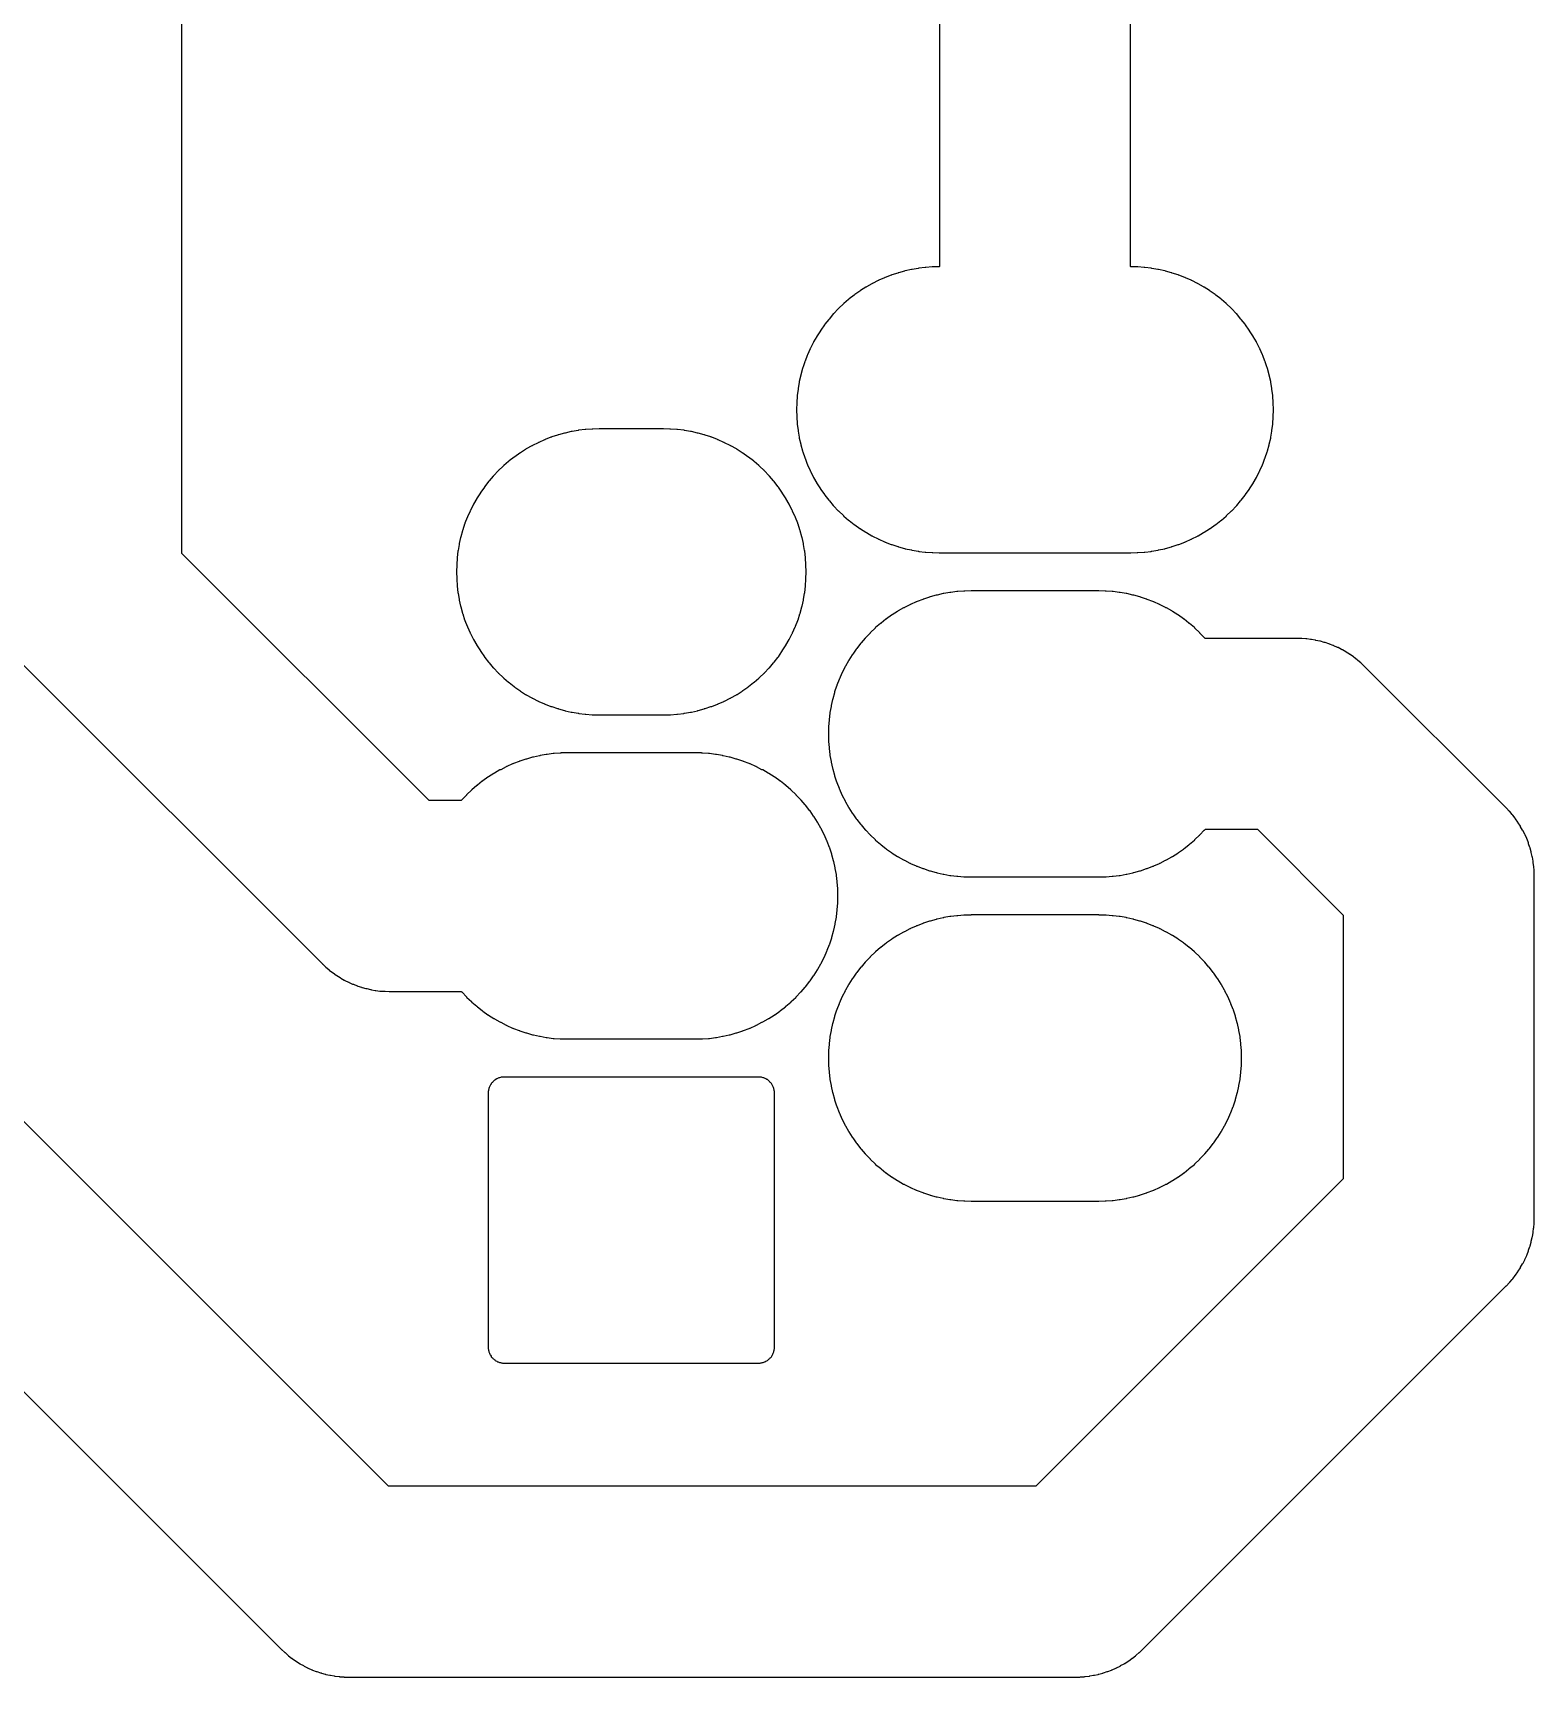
# Model space of a CAD drawing. Header units: millimetres. Extents: x 8.7 to 67.4, y 13.8 to 45.7.
# Drawn here: x 53.13 to 62.58, y 13.77 to 24.12 of the extents above; entities that cross this region are included whole.
import ezdxf

# ---------------------------------------------------------------- set-up
doc = ezdxf.new("R2010")
doc.units = ezdxf.units.MM

msp = doc.modelspace()

# ---------------------------------------------------------------- linework, layer by layer
for points in [[(53.042, 20.174), (54.95, 18.266), (54.951, 18.265), (54.952, 18.264), (54.969, 18.247), (54.971, 18.246), (54.973, 18.244), (54.992, 18.228), (54.994, 18.226), (54.995, 18.225), (55.015, 18.21), (55.017, 18.208), (55.019, 18.207), (55.039, 18.193), (55.041, 18.191), (55.043, 18.19), (55.064, 18.177), (55.066, 18.176), (55.068, 18.174), (55.089, 18.162), (55.091, 18.161), (55.094, 18.16), (55.116, 18.149), (55.118, 18.148), (55.12, 18.147), (55.142, 18.137), (55.145, 18.136), (55.147, 18.135), (55.17, 18.126), (55.172, 18.125), (55.175, 18.124), (55.198, 18.117), (55.2, 18.116), (55.203, 18.115), (55.226, 18.109), (55.229, 18.108), (55.231, 18.108), (55.255, 18.102), (55.257, 18.102), (55.26, 18.101), (55.284, 18.097), (55.286, 18.097), (55.289, 18.096), (55.313, 18.093), (55.316, 18.093), (55.318, 18.093), (55.343, 18.091), (55.345, 18.091), (55.348, 18.091), (55.372, 18.09), (55.373, 18.09), (55.375, 18.09), (55.826, 18.09), (55.827, 18.088), (55.829, 18.087), (55.831, 18.085), (55.858, 18.056), (55.859, 18.055), (55.861, 18.053), (55.89, 18.026), (55.891, 18.024), (55.893, 18.022), (55.923, 17.997), (55.925, 17.995), (55.927, 17.994), (55.958, 17.97), (55.96, 17.968), (55.962, 17.967), (55.994, 17.944), (55.996, 17.943), (55.998, 17.941), (56.031, 17.92), (56.033, 17.919), (56.035, 17.918), (56.069, 17.898), (56.072, 17.897), (56.074, 17.896), (56.109, 17.878), (56.111, 17.877), (56.113, 17.876), (56.149, 17.86), (56.151, 17.859), (56.154, 17.858), (56.19, 17.844), (56.193, 17.844), (56.195, 17.843), (56.232, 17.83), (56.235, 17.83), (56.237, 17.829), (56.275, 17.818), (56.277, 17.818), (56.28, 17.817), (56.318, 17.809), (56.32, 17.808), (56.323, 17.808), (56.361, 17.801), (56.364, 17.801), (56.366, 17.8), (56.405, 17.795), (56.408, 17.795), (56.41, 17.795), (56.449, 17.792), (56.452, 17.792), (56.454, 17.792), (56.494, 17.791), (56.495, 17.791), (56.496, 17.791), (57.296, 17.791), (57.297, 17.791), (57.298, 17.791), (57.338, 17.792), (57.34, 17.792), (57.343, 17.792), (57.382, 17.795), (57.384, 17.795), (57.387, 17.795), (57.426, 17.8), (57.428, 17.801), (57.431, 17.801), (57.469, 17.808), (57.472, 17.808), (57.474, 17.809), (57.512, 17.817), (57.515, 17.818), (57.517, 17.818), (57.555, 17.829), (57.557, 17.83), (57.56, 17.83), (57.597, 17.843), (57.599, 17.844), (57.602, 17.844), (57.638, 17.858), (57.641, 17.859), (57.643, 17.86), (57.679, 17.876), (57.681, 17.877), (57.683, 17.878), (57.718, 17.896), (57.72, 17.897), (57.723, 17.898), (57.757, 17.918), (57.759, 17.919), (57.761, 17.92), (57.794, 17.941), (57.796, 17.943), (57.798, 17.944), (57.83, 17.967), (57.832, 17.968), (57.834, 17.97), (57.865, 17.994), (57.867, 17.995), (57.869, 17.997), (57.899, 18.022), (57.901, 18.024), (57.902, 18.026), (57.931, 18.053), (57.933, 18.055), (57.934, 18.056), (57.961, 18.085), (57.963, 18.087), (57.965, 18.088), (57.99, 18.118), (57.992, 18.12), (57.994, 18.122), (58.018, 18.153), (58.019, 18.155), (58.021, 18.157), (58.043, 18.189), (58.045, 18.191), (58.046, 18.193), (58.067, 18.226), (58.068, 18.228), (58.069, 18.23), (58.089, 18.265), (58.09, 18.267), (58.091, 18.269), (58.109, 18.304), (58.11, 18.306), (58.111, 18.309), (58.127, 18.344), (58.128, 18.347), (58.129, 18.349), (58.143, 18.386), (58.144, 18.388), (58.145, 18.39), (58.157, 18.428), (58.158, 18.43), (58.158, 18.432), (58.169, 18.47), (58.169, 18.472), (58.17, 18.475), (58.179, 18.513), (58.179, 18.516), (58.179, 18.518), (58.186, 18.557), (58.187, 18.559), (58.187, 18.562), (58.192, 18.601), (58.192, 18.603), (58.192, 18.605), (58.195, 18.645), (58.195, 18.647), (58.195, 18.65), (58.196, 18.689), (58.196, 18.69), (58.196, 18.692), (58.196, 18.694), (58.195, 18.733), (58.195, 18.735), (58.195, 18.738), (58.192, 18.777), (58.192, 18.779), (58.192, 18.782), (58.187, 18.821), (58.187, 18.823), (58.186, 18.826), (58.179, 18.864), (58.179, 18.867), (58.179, 18.869), (58.17, 18.908), (58.169, 18.91), (58.169, 18.912), (58.158, 18.95), (58.158, 18.953), (58.157, 18.955), (58.145, 18.992), (58.144, 18.995), (58.143, 18.997), (58.129, 19.033), (58.128, 19.036), (58.127, 19.038), (58.111, 19.074), (58.11, 19.076), (58.109, 19.078), (58.091, 19.113), (58.09, 19.116), (58.089, 19.118), (58.069, 19.152), (58.068, 19.154), (58.067, 19.156), (58.046, 19.189), (58.045, 19.191), (58.043, 19.193), (58.021, 19.226), (58.019, 19.228), (58.018, 19.23), (57.994, 19.26), (57.992, 19.262), (57.99, 19.264), (57.965, 19.294), (57.963, 19.296), (57.961, 19.298), (57.934, 19.326), (57.933, 19.328), (57.931, 19.33), (57.902, 19.357), (57.901, 19.358), (57.899, 19.36), (57.869, 19.386), (57.867, 19.387), (57.865, 19.389), (57.834, 19.413), (57.832, 19.414), (57.83, 19.416), (57.798, 19.438), (57.796, 19.44), (57.794, 19.441), (57.761, 19.462), (57.759, 19.463), (57.757, 19.465), (57.723, 19.484), (57.72, 19.485), (57.718, 19.486), (57.683, 19.504), (57.681, 19.505), (57.679, 19.506), (57.643, 19.522), (57.641, 19.523), (57.638, 19.524), (57.602, 19.538), (57.599, 19.539), (57.597, 19.54), (57.56, 19.552), (57.557, 19.553), (57.555, 19.553), (57.517, 19.564), (57.515, 19.565), (57.512, 19.565), (57.474, 19.574), (57.472, 19.574), (57.469, 19.575), (57.431, 19.581), (57.428, 19.582), (57.426, 19.582), (57.387, 19.587), (57.384, 19.587), (57.382, 19.587), (57.343, 19.59), (57.34, 19.59), (57.338, 19.591), (57.298, 19.592), (57.297, 19.592), (57.296, 19.592), (56.496, 19.592), (56.495, 19.592), (56.494, 19.592), (56.454, 19.591), (56.452, 19.59), (56.449, 19.59), (56.41, 19.587), (56.408, 19.587), (56.405, 19.587), (56.366, 19.582), (56.364, 19.582), (56.361, 19.581), (56.323, 19.575), (56.32, 19.574), (56.318, 19.574), (56.28, 19.565), (56.277, 19.565), (56.275, 19.564), (56.237, 19.553), (56.235, 19.553), (56.232, 19.552), (56.195, 19.54), (56.193, 19.539), (56.19, 19.538), (56.154, 19.524), (56.151, 19.523), (56.149, 19.522), (56.113, 19.506), (56.111, 19.505), (56.109, 19.504), (56.074, 19.486), (56.072, 19.485), (56.069, 19.484), (56.035, 19.465), (56.033, 19.463), (56.031, 19.462), (55.998, 19.441), (55.996, 19.44), (55.994, 19.438), (55.962, 19.416), (55.96, 19.414), (55.958, 19.413), (55.927, 19.389), (55.925, 19.387), (55.923, 19.386), (55.893, 19.36), (55.891, 19.358), (55.89, 19.357), (55.861, 19.33), (55.859, 19.328), (55.858, 19.326), (55.831, 19.298), (55.829, 19.296), (55.827, 19.294), (55.825, 19.291), (55.623, 19.291), (54.068, 20.847), (54.068, 28.345)], [(58.835, 25.048), (58.835, 22.652), (58.835, 22.652), (58.834, 22.651), (58.794, 22.651), (58.792, 22.65), (58.789, 22.65), (58.75, 22.647), (58.748, 22.647), (58.745, 22.647), (58.706, 22.642), (58.704, 22.642), (58.701, 22.641), (58.663, 22.635), (58.66, 22.634), (58.658, 22.634), (58.62, 22.625), (58.617, 22.625), (58.615, 22.624), (58.577, 22.613), (58.575, 22.613), (58.572, 22.612), (58.535, 22.6), (58.533, 22.599), (58.53, 22.598), (58.494, 22.584), (58.491, 22.583), (58.489, 22.582), (58.453, 22.566), (58.451, 22.565), (58.449, 22.564), (58.414, 22.546), (58.412, 22.545), (58.409, 22.544), (58.375, 22.525), (58.373, 22.523), (58.371, 22.522), (58.338, 22.501), (58.336, 22.5), (58.334, 22.498), (58.302, 22.476), (58.3, 22.474), (58.298, 22.473), (58.267, 22.449), (58.265, 22.447), (58.263, 22.446), (58.233, 22.42), (58.231, 22.418), (58.23, 22.417), (58.201, 22.39), (58.199, 22.388), (58.198, 22.386), (58.171, 22.358), (58.169, 22.356), (58.167, 22.354), (58.142, 22.324), (58.14, 22.322), (58.138, 22.32), (58.114, 22.289), (58.113, 22.288), (58.111, 22.286), (58.089, 22.253), (58.087, 22.251), (58.086, 22.249), (58.065, 22.216), (58.064, 22.214), (58.063, 22.212), (58.043, 22.178), (58.042, 22.176), (58.041, 22.173), (58.023, 22.138), (58.022, 22.136), (58.021, 22.134), (58.005, 22.098), (58.004, 22.096), (58.003, 22.093), (57.989, 22.057), (57.988, 22.054), (57.987, 22.052), (57.975, 22.015), (57.974, 22.013), (57.974, 22.01), (57.963, 21.972), (57.963, 21.97), (57.962, 21.968), (57.953, 21.929), (57.953, 21.927), (57.953, 21.924), (57.946, 21.886), (57.945, 21.883), (57.945, 21.881), (57.94, 21.842), (57.94, 21.839), (57.94, 21.837), (57.937, 21.798), (57.937, 21.795), (57.937, 21.793), (57.936, 21.754), (57.936, 21.751), (57.936, 21.749), (57.937, 21.709), (57.937, 21.707), (57.937, 21.705), (57.94, 21.665), (57.94, 21.663), (57.94, 21.66), (57.945, 21.621), (57.945, 21.619), (57.946, 21.617), (57.953, 21.578), (57.953, 21.576), (57.953, 21.573), (57.962, 21.535), (57.963, 21.532), (57.963, 21.53), (57.974, 21.492), (57.974, 21.49), (57.975, 21.487), (57.987, 21.45), (57.988, 21.448), (57.989, 21.446), (58.003, 21.409), (58.004, 21.407), (58.005, 21.404), (58.021, 21.368), (58.022, 21.366), (58.023, 21.364), (58.041, 21.329), (58.042, 21.327), (58.043, 21.325), (58.063, 21.29), (58.064, 21.288), (58.065, 21.286), (58.086, 21.253), (58.087, 21.251), (58.089, 21.249), (58.111, 21.217), (58.113, 21.215), (58.114, 21.213), (58.138, 21.182), (58.14, 21.18), (58.142, 21.178), (58.167, 21.148), (58.169, 21.147), (58.171, 21.145), (58.198, 21.116), (58.199, 21.115), (58.201, 21.113), (58.23, 21.086), (58.231, 21.084), (58.233, 21.082), (58.263, 21.057), (58.265, 21.055), (58.267, 21.054), (58.298, 21.029), (58.3, 21.028), (58.302, 21.027), (58.334, 21.004), (58.336, 21.003), (58.338, 21.001), (58.371, 20.98), (58.373, 20.979), (58.375, 20.978), (58.409, 20.958), (58.412, 20.957), (58.414, 20.956), (58.449, 20.938), (58.451, 20.937), (58.453, 20.936), (58.489, 20.92), (58.491, 20.919), (58.494, 20.918), (58.53, 20.904), (58.533, 20.903), (58.535, 20.903), (58.572, 20.89), (58.575, 20.89), (58.577, 20.889), (58.615, 20.878), (58.617, 20.878), (58.62, 20.877), (58.658, 20.869), (58.66, 20.868), (58.663, 20.868), (58.701, 20.861), (58.704, 20.861), (58.706, 20.86), (58.745, 20.855), (58.748, 20.855), (58.75, 20.855), (58.789, 20.852), (58.792, 20.852), (58.794, 20.852), (58.834, 20.851), (58.835, 20.851), (58.836, 20.851), (60.036, 20.851), (60.037, 20.851), (60.038, 20.851), (60.078, 20.852), (60.08, 20.852), (60.083, 20.852), (60.122, 20.855), (60.124, 20.855), (60.127, 20.855), (60.166, 20.86), (60.168, 20.861), (60.171, 20.861), (60.209, 20.868), (60.212, 20.868), (60.214, 20.869), (60.252, 20.877), (60.255, 20.878), (60.257, 20.878), (60.295, 20.889), (60.297, 20.89), (60.3, 20.89), (60.337, 20.903), (60.339, 20.903), (60.342, 20.904), (60.378, 20.918), (60.381, 20.919), (60.383, 20.92), (60.419, 20.936), (60.421, 20.937), (60.423, 20.938), (60.458, 20.956), (60.46, 20.957), (60.463, 20.958), (60.497, 20.978), (60.499, 20.979), (60.501, 20.98), (60.534, 21.001), (60.536, 21.003), (60.538, 21.004), (60.57, 21.027), (60.572, 21.028), (60.574, 21.029), (60.605, 21.054), (60.607, 21.055), (60.609, 21.057), (60.639, 21.082), (60.641, 21.084), (60.642, 21.086), (60.671, 21.113), (60.673, 21.115), (60.674, 21.116), (60.701, 21.145), (60.703, 21.147), (60.705, 21.148), (60.73, 21.178), (60.732, 21.18), (60.734, 21.182), (60.758, 21.213), (60.759, 21.215), (60.761, 21.217), (60.783, 21.249), (60.785, 21.251), (60.786, 21.253), (60.807, 21.286), (60.808, 21.288), (60.809, 21.29), (60.829, 21.325), (60.83, 21.327), (60.831, 21.329), (60.849, 21.364), (60.85, 21.366), (60.851, 21.368), (60.867, 21.404), (60.868, 21.407), (60.869, 21.409), (60.883, 21.446), (60.884, 21.448), (60.885, 21.45), (60.897, 21.487), (60.898, 21.49), (60.898, 21.492), (60.909, 21.53), (60.909, 21.532), (60.91, 21.535), (60.919, 21.573), (60.919, 21.576), (60.919, 21.578), (60.926, 21.617), (60.927, 21.619), (60.927, 21.621), (60.932, 21.66), (60.932, 21.663), (60.932, 21.665), (60.935, 21.705), (60.935, 21.707), (60.935, 21.709), (60.936, 21.749), (60.936, 21.75), (60.936, 21.752), (60.936, 21.754), (60.935, 21.793), (60.935, 21.795), (60.935, 21.798), (60.932, 21.837), (60.932, 21.839), (60.932, 21.842), (60.927, 21.881), (60.927, 21.883), (60.926, 21.886), (60.919, 21.924), (60.919, 21.927), (60.919, 21.929), (60.91, 21.968), (60.909, 21.97), (60.909, 21.972), (60.898, 22.01), (60.898, 22.013), (60.897, 22.015), (60.885, 22.052), (60.884, 22.054), (60.883, 22.057), (60.869, 22.093), (60.868, 22.096), (60.867, 22.098), (60.851, 22.134), (60.85, 22.136), (60.849, 22.138), (60.831, 22.173), (60.83, 22.176), (60.829, 22.178), (60.809, 22.212), (60.808, 22.214), (60.807, 22.216), (60.786, 22.249), (60.785, 22.251), (60.783, 22.253), (60.761, 22.286), (60.759, 22.288), (60.758, 22.289), (60.734, 22.32), (60.732, 22.322), (60.73, 22.324), (60.705, 22.354), (60.703, 22.356), (60.701, 22.358), (60.674, 22.386), (60.673, 22.388), (60.671, 22.39), (60.642, 22.417), (60.641, 22.418), (60.639, 22.42), (60.609, 22.446), (60.607, 22.447), (60.605, 22.449), (60.574, 22.473), (60.572, 22.474), (60.57, 22.476), (60.538, 22.498), (60.536, 22.5), (60.534, 22.501), (60.501, 22.522), (60.499, 22.523), (60.497, 22.525), (60.463, 22.544), (60.46, 22.545), (60.458, 22.546), (60.423, 22.564), (60.421, 22.565), (60.419, 22.566), (60.383, 22.582), (60.381, 22.583), (60.378, 22.584), (60.342, 22.598), (60.339, 22.599), (60.337, 22.6), (60.3, 22.612), (60.297, 22.613), (60.295, 22.613), (60.257, 22.624), (60.255, 22.625), (60.252, 22.625), (60.214, 22.634), (60.212, 22.634), (60.209, 22.635), (60.171, 22.641), (60.168, 22.642), (60.166, 22.642), (60.127, 22.647), (60.124, 22.647), (60.122, 22.647), (60.083, 22.65), (60.08, 22.65), (60.078, 22.651), (60.038, 22.651), (60.037, 22.652), (60.037, 22.652), (60.037, 25.297)], [(56.696, 21.631), (56.695, 21.631), (56.694, 21.631), (56.654, 21.63), (56.652, 21.63), (56.649, 21.63), (56.61, 21.627), (56.608, 21.627), (56.605, 21.627), (56.566, 21.622), (56.564, 21.622), (56.561, 21.621), (56.523, 21.615), (56.52, 21.614), (56.518, 21.614), (56.48, 21.605), (56.477, 21.604), (56.475, 21.604), (56.437, 21.593), (56.435, 21.593), (56.432, 21.592), (56.395, 21.58), (56.393, 21.579), (56.39, 21.578), (56.354, 21.564), (56.351, 21.563), (56.349, 21.562), (56.313, 21.546), (56.311, 21.545), (56.309, 21.544), (56.274, 21.526), (56.272, 21.525), (56.269, 21.524), (56.235, 21.505), (56.233, 21.503), (56.231, 21.502), (56.198, 21.481), (56.196, 21.48), (56.194, 21.478), (56.162, 21.456), (56.16, 21.454), (56.158, 21.453), (56.127, 21.429), (56.125, 21.427), (56.123, 21.425), (56.093, 21.4), (56.091, 21.398), (56.09, 21.397), (56.061, 21.369), (56.059, 21.368), (56.058, 21.366), (56.031, 21.338), (56.029, 21.336), (56.027, 21.334), (56.002, 21.304), (56, 21.302), (55.998, 21.3), (55.974, 21.269), (55.973, 21.267), (55.971, 21.265), (55.949, 21.233), (55.947, 21.231), (55.946, 21.229), (55.925, 21.196), (55.924, 21.194), (55.923, 21.192), (55.903, 21.158), (55.902, 21.156), (55.901, 21.153), (55.883, 21.118), (55.882, 21.116), (55.881, 21.114), (55.865, 21.078), (55.864, 21.076), (55.863, 21.073), (55.849, 21.037), (55.848, 21.034), (55.847, 21.032), (55.835, 20.995), (55.834, 20.992), (55.834, 20.99), (55.823, 20.952), (55.823, 20.95), (55.822, 20.947), (55.813, 20.909), (55.813, 20.907), (55.813, 20.904), (55.806, 20.866), (55.805, 20.863), (55.805, 20.861), (55.8, 20.822), (55.8, 20.819), (55.8, 20.817), (55.797, 20.778), (55.797, 20.775), (55.797, 20.773), (55.796, 20.734), (55.796, 20.731), (55.796, 20.729), (55.797, 20.689), (55.797, 20.687), (55.797, 20.684), (55.8, 20.645), (55.8, 20.643), (55.8, 20.64), (55.805, 20.601), (55.805, 20.599), (55.806, 20.597), (55.813, 20.558), (55.813, 20.555), (55.813, 20.553), (55.822, 20.515), (55.823, 20.512), (55.823, 20.51), (55.834, 20.472), (55.834, 20.47), (55.835, 20.467), (55.847, 20.43), (55.848, 20.428), (55.849, 20.425), (55.863, 20.389), (55.864, 20.387), (55.865, 20.384), (55.881, 20.348), (55.882, 20.346), (55.883, 20.344), (55.901, 20.309), (55.902, 20.307), (55.903, 20.305), (55.923, 20.27), (55.924, 20.268), (55.925, 20.266), (55.946, 20.233), (55.947, 20.231), (55.949, 20.229), (55.971, 20.197), (55.973, 20.195), (55.974, 20.193), (55.998, 20.162), (56, 20.16), (56.002, 20.158), (56.027, 20.128), (56.029, 20.126), (56.031, 20.125), (56.058, 20.096), (56.059, 20.094), (56.061, 20.093), (56.09, 20.066), (56.091, 20.064), (56.093, 20.062), (56.123, 20.037), (56.125, 20.035), (56.127, 20.034), (56.158, 20.009), (56.16, 20.008), (56.162, 20.006), (56.194, 19.984), (56.196, 19.982), (56.198, 19.981), (56.231, 19.96), (56.233, 19.959), (56.235, 19.958), (56.269, 19.938), (56.272, 19.937), (56.274, 19.936), (56.309, 19.918), (56.311, 19.917), (56.313, 19.916), (56.349, 19.9), (56.351, 19.899), (56.354, 19.898), (56.39, 19.884), (56.393, 19.883), (56.395, 19.883), (56.432, 19.87), (56.435, 19.87), (56.437, 19.869), (56.475, 19.858), (56.477, 19.858), (56.48, 19.857), (56.518, 19.849), (56.52, 19.848), (56.523, 19.848), (56.561, 19.841), (56.564, 19.841), (56.566, 19.84), (56.605, 19.835), (56.608, 19.835), (56.61, 19.835), (56.649, 19.832), (56.652, 19.832), (56.654, 19.832), (56.694, 19.831), (56.695, 19.831), (56.696, 19.831), (57.096, 19.831), (57.097, 19.831), (57.098, 19.831), (57.138, 19.832), (57.14, 19.832), (57.143, 19.832), (57.182, 19.835), (57.184, 19.835), (57.187, 19.835), (57.226, 19.84), (57.228, 19.841), (57.231, 19.841), (57.269, 19.848), (57.272, 19.848), (57.274, 19.849), (57.312, 19.857), (57.315, 19.858), (57.317, 19.858), (57.355, 19.869), (57.357, 19.87), (57.36, 19.87), (57.397, 19.883), (57.399, 19.883), (57.402, 19.884), (57.438, 19.898), (57.441, 19.899), (57.443, 19.9), (57.479, 19.916), (57.481, 19.917), (57.483, 19.918), (57.518, 19.936), (57.52, 19.937), (57.523, 19.938), (57.557, 19.958), (57.559, 19.959), (57.561, 19.96), (57.594, 19.981), (57.596, 19.982), (57.598, 19.984), (57.63, 20.006), (57.632, 20.008), (57.634, 20.009), (57.665, 20.034), (57.667, 20.035), (57.669, 20.037), (57.699, 20.062), (57.701, 20.064), (57.702, 20.066), (57.731, 20.093), (57.733, 20.094), (57.734, 20.096), (57.761, 20.125), (57.763, 20.126), (57.765, 20.128), (57.79, 20.158), (57.792, 20.16), (57.794, 20.162), (57.818, 20.193), (57.819, 20.195), (57.821, 20.197), (57.843, 20.229), (57.845, 20.231), (57.846, 20.233), (57.867, 20.266), (57.868, 20.268), (57.869, 20.27), (57.889, 20.305), (57.89, 20.307), (57.891, 20.309), (57.909, 20.344), (57.91, 20.346), (57.911, 20.348), (57.927, 20.384), (57.928, 20.387), (57.929, 20.389), (57.943, 20.425), (57.944, 20.428), (57.945, 20.43), (57.957, 20.467), (57.958, 20.47), (57.958, 20.472), (57.969, 20.51), (57.969, 20.512), (57.97, 20.515), (57.979, 20.553), (57.979, 20.555), (57.979, 20.558), (57.986, 20.597), (57.987, 20.599), (57.987, 20.601), (57.992, 20.64), (57.992, 20.643), (57.992, 20.645), (57.995, 20.684), (57.995, 20.687), (57.995, 20.689), (57.996, 20.729), (57.996, 20.73), (57.996, 20.732), (57.996, 20.734), (57.995, 20.773), (57.995, 20.775), (57.995, 20.778), (57.992, 20.817), (57.992, 20.819), (57.992, 20.822), (57.987, 20.861), (57.987, 20.863), (57.986, 20.866), (57.979, 20.904), (57.979, 20.907), (57.979, 20.909), (57.97, 20.947), (57.969, 20.95), (57.969, 20.952), (57.958, 20.99), (57.958, 20.992), (57.957, 20.995), (57.945, 21.032), (57.944, 21.034), (57.943, 21.037), (57.929, 21.073), (57.928, 21.076), (57.927, 21.078), (57.911, 21.114), (57.91, 21.116), (57.909, 21.118), (57.891, 21.153), (57.89, 21.156), (57.889, 21.158), (57.869, 21.192), (57.868, 21.194), (57.867, 21.196), (57.846, 21.229), (57.845, 21.231), (57.843, 21.233), (57.821, 21.265), (57.819, 21.267), (57.818, 21.269), (57.794, 21.3), (57.792, 21.302), (57.79, 21.304), (57.765, 21.334), (57.763, 21.336), (57.761, 21.338), (57.734, 21.366), (57.733, 21.368), (57.731, 21.369), (57.702, 21.397), (57.701, 21.398), (57.699, 21.4), (57.669, 21.425), (57.667, 21.427), (57.665, 21.429), (57.634, 21.453), (57.632, 21.454), (57.63, 21.456), (57.598, 21.478), (57.596, 21.48), (57.594, 21.481), (57.561, 21.502), (57.559, 21.503), (57.557, 21.505), (57.523, 21.524), (57.52, 21.525), (57.518, 21.526), (57.483, 21.544), (57.481, 21.545), (57.479, 21.546), (57.443, 21.562), (57.441, 21.563), (57.438, 21.564), (57.402, 21.578), (57.399, 21.579), (57.397, 21.58), (57.36, 21.592), (57.357, 21.593), (57.355, 21.593), (57.317, 21.604), (57.315, 21.604), (57.312, 21.605), (57.274, 21.614), (57.272, 21.614), (57.269, 21.615), (57.231, 21.621), (57.228, 21.622), (57.226, 21.622), (57.187, 21.627), (57.184, 21.627), (57.182, 21.627), (57.143, 21.63), (57.14, 21.63), (57.138, 21.63), (57.098, 21.631), (57.097, 21.631), (57.096, 21.631), (56.696, 21.631)], [(50.883, 17.761), (54.693, 13.951), (54.694, 13.95), (54.695, 13.949), (54.713, 13.932), (54.715, 13.93), (54.717, 13.929), (54.735, 13.913), (54.737, 13.911), (54.739, 13.909), (54.758, 13.894), (54.76, 13.893), (54.762, 13.891), (54.782, 13.877), (54.784, 13.876), (54.786, 13.875), (54.807, 13.861), (54.809, 13.86), (54.811, 13.859), (54.833, 13.847), (54.835, 13.846), (54.837, 13.844), (54.859, 13.833), (54.861, 13.832), (54.863, 13.831), (54.886, 13.821), (54.888, 13.82), (54.89, 13.819), (54.913, 13.811), (54.916, 13.81), (54.918, 13.809), (54.941, 13.801), (54.944, 13.801), (54.946, 13.8), (54.97, 13.793), (54.972, 13.793), (54.974, 13.792), (54.998, 13.787), (55.001, 13.786), (55.003, 13.786), (55.027, 13.782), (55.03, 13.781), (55.032, 13.781), (55.057, 13.778), (55.059, 13.778), (55.062, 13.777), (55.086, 13.776), (55.089, 13.775), (55.091, 13.775), (55.116, 13.775), (55.117, 13.775), (55.118, 13.775), (59.69, 13.775), (59.691, 13.775), (59.692, 13.775), (59.717, 13.775), (59.719, 13.775), (59.722, 13.776), (59.746, 13.777), (59.749, 13.778), (59.751, 13.778), (59.776, 13.781), (59.778, 13.781), (59.781, 13.782), (59.805, 13.786), (59.807, 13.786), (59.81, 13.787), (59.834, 13.792), (59.836, 13.793), (59.838, 13.793), (59.862, 13.8), (59.864, 13.801), (59.867, 13.801), (59.89, 13.809), (59.892, 13.81), (59.895, 13.811), (59.918, 13.819), (59.92, 13.82), (59.922, 13.821), (59.945, 13.831), (59.947, 13.832), (59.949, 13.833), (59.971, 13.844), (59.973, 13.846), (59.975, 13.847), (59.997, 13.859), (59.999, 13.86), (60.001, 13.861), (60.022, 13.875), (60.024, 13.876), (60.026, 13.877), (60.046, 13.891), (60.048, 13.893), (60.05, 13.894), (60.069, 13.909), (60.071, 13.911), (60.073, 13.913), (60.091, 13.929), (60.093, 13.93), (60.095, 13.932), (60.113, 13.949), (60.114, 13.95), (60.115, 13.951), (62.401, 16.237), (62.402, 16.237), (62.402, 16.238), (62.419, 16.256), (62.421, 16.258), (62.423, 16.26), (62.439, 16.278), (62.44, 16.28), (62.442, 16.282), (62.457, 16.302), (62.458, 16.303), (62.46, 16.305), (62.474, 16.326), (62.475, 16.328), (62.477, 16.33), (62.49, 16.35), (62.491, 16.352), (62.492, 16.355), (62.504, 16.376), (62.506, 16.378), (62.507, 16.38), (62.518, 16.402), (62.519, 16.404), (62.52, 16.407), (62.53, 16.429), (62.531, 16.431), (62.532, 16.434), (62.541, 16.457), (62.541, 16.459), (62.542, 16.461), (62.55, 16.485), (62.551, 16.487), (62.551, 16.489), (62.558, 16.513), (62.559, 16.515), (62.559, 16.518), (62.565, 16.542), (62.565, 16.544), (62.566, 16.547), (62.57, 16.571), (62.57, 16.573), (62.57, 16.576), (62.573, 16.6), (62.574, 16.602), (62.574, 16.605), (62.576, 16.629), (62.576, 16.632), (62.576, 16.634), (62.577, 16.659), (62.577, 16.66), (62.577, 16.661), (62.577, 18.82), (62.577, 18.821), (62.577, 18.823), (62.576, 18.847), (62.576, 18.85), (62.576, 18.852), (62.574, 18.877), (62.574, 18.879), (62.573, 18.882), (62.57, 18.906), (62.57, 18.908), (62.57, 18.911), (62.566, 18.935), (62.565, 18.937), (62.565, 18.94), (62.559, 18.964), (62.559, 18.966), (62.558, 18.969), (62.551, 18.992), (62.551, 18.995), (62.55, 18.997), (62.542, 19.02), (62.541, 19.023), (62.541, 19.025), (62.532, 19.048), (62.531, 19.05), (62.53, 19.052), (62.52, 19.075), (62.519, 19.077), (62.518, 19.079), (62.507, 19.101), (62.506, 19.103), (62.504, 19.106), (62.492, 19.127), (62.491, 19.129), (62.49, 19.131), (62.477, 19.152), (62.475, 19.154), (62.474, 19.156), (62.46, 19.176), (62.458, 19.178), (62.457, 19.18), (62.442, 19.199), (62.44, 19.201), (62.439, 19.203), (62.423, 19.222), (62.421, 19.224), (62.419, 19.225), (62.402, 19.243), (62.402, 19.244), (62.401, 19.245), (61.509, 20.136), (61.508, 20.137), (61.507, 20.138), (61.49, 20.155), (61.488, 20.157), (61.486, 20.158), (61.467, 20.174), (61.465, 20.176), (61.464, 20.178), (61.444, 20.193), (61.442, 20.194), (61.44, 20.196), (61.42, 20.21), (61.418, 20.211), (61.416, 20.213), (61.395, 20.226), (61.393, 20.227), (61.391, 20.228), (61.37, 20.24), (61.368, 20.241), (61.365, 20.243), (61.343, 20.254), (61.341, 20.255), (61.339, 20.256), (61.317, 20.266), (61.314, 20.267), (61.312, 20.268), (61.289, 20.276), (61.287, 20.277), (61.284, 20.278), (61.261, 20.286), (61.259, 20.287), (61.256, 20.287), (61.233, 20.294), (61.23, 20.294), (61.228, 20.295), (61.204, 20.3), (61.202, 20.301), (61.199, 20.301), (61.175, 20.306), (61.173, 20.306), (61.17, 20.306), (61.146, 20.309), (61.143, 20.31), (61.141, 20.31), (61.116, 20.312), (61.114, 20.312), (61.111, 20.312), (61.087, 20.312), (61.086, 20.312), (61.084, 20.312), (60.506, 20.312), (60.505, 20.314), (60.503, 20.316), (60.501, 20.317), (60.474, 20.346), (60.473, 20.348), (60.471, 20.349), (60.442, 20.376), (60.441, 20.378), (60.439, 20.38), (60.409, 20.405), (60.407, 20.407), (60.405, 20.409), (60.374, 20.433), (60.372, 20.434), (60.37, 20.436), (60.338, 20.458), (60.336, 20.46), (60.334, 20.461), (60.301, 20.482), (60.299, 20.483), (60.297, 20.485), (60.263, 20.504), (60.26, 20.505), (60.258, 20.506), (60.223, 20.524), (60.221, 20.525), (60.219, 20.526), (60.183, 20.542), (60.181, 20.543), (60.178, 20.544), (60.142, 20.558), (60.139, 20.559), (60.137, 20.56), (60.1, 20.572), (60.097, 20.573), (60.095, 20.573), (60.057, 20.584), (60.055, 20.584), (60.052, 20.585), (60.014, 20.594), (60.012, 20.594), (60.009, 20.595), (59.971, 20.601), (59.968, 20.602), (59.966, 20.602), (59.927, 20.607), (59.924, 20.607), (59.922, 20.607), (59.883, 20.61), (59.88, 20.61), (59.878, 20.61), (59.838, 20.611), (59.837, 20.611), (59.836, 20.611), (59.036, 20.611), (59.035, 20.611), (59.034, 20.611), (58.994, 20.61), (58.992, 20.61), (58.989, 20.61), (58.95, 20.607), (58.948, 20.607), (58.945, 20.607), (58.906, 20.602), (58.904, 20.602), (58.901, 20.601), (58.863, 20.595), (58.86, 20.594), (58.858, 20.594), (58.82, 20.585), (58.817, 20.584), (58.815, 20.584), (58.777, 20.573), (58.775, 20.573), (58.772, 20.572), (58.735, 20.56), (58.733, 20.559), (58.73, 20.558), (58.694, 20.544), (58.691, 20.543), (58.689, 20.542), (58.653, 20.526), (58.651, 20.525), (58.649, 20.524), (58.614, 20.506), (58.612, 20.505), (58.609, 20.504), (58.575, 20.485), (58.573, 20.483), (58.571, 20.482), (58.538, 20.461), (58.536, 20.46), (58.534, 20.458), (58.502, 20.436), (58.5, 20.434), (58.498, 20.433), (58.467, 20.409), (58.465, 20.407), (58.463, 20.405), (58.433, 20.38), (58.431, 20.378), (58.43, 20.376), (58.401, 20.349), (58.399, 20.348), (58.398, 20.346), (58.371, 20.317), (58.369, 20.316), (58.367, 20.314), (58.342, 20.284), (58.34, 20.282), (58.338, 20.28), (58.314, 20.249), (58.313, 20.247), (58.311, 20.245), (58.289, 20.213), (58.287, 20.211), (58.286, 20.209), (58.265, 20.176), (58.264, 20.174), (58.263, 20.172), (58.243, 20.138), (58.242, 20.135), (58.241, 20.133), (58.223, 20.098), (58.222, 20.096), (58.221, 20.094), (58.205, 20.058), (58.204, 20.056), (58.203, 20.053), (58.189, 20.017), (58.188, 20.014), (58.187, 20.012), (58.175, 19.975), (58.174, 19.972), (58.174, 19.97), (58.163, 19.932), (58.163, 19.93), (58.162, 19.927), (58.153, 19.889), (58.153, 19.887), (58.153, 19.884), (58.146, 19.846), (58.145, 19.843), (58.145, 19.841), (58.14, 19.802), (58.14, 19.799), (58.14, 19.797), (58.137, 19.758), (58.137, 19.755), (58.137, 19.753), (58.136, 19.713), (58.136, 19.711), (58.136, 19.709), (58.137, 19.669), (58.137, 19.667), (58.137, 19.664), (58.14, 19.625), (58.14, 19.623), (58.14, 19.62), (58.145, 19.581), (58.145, 19.579), (58.146, 19.576), (58.153, 19.538), (58.153, 19.535), (58.153, 19.533), (58.162, 19.495), (58.163, 19.492), (58.163, 19.49), (58.174, 19.452), (58.174, 19.45), (58.175, 19.447), (58.187, 19.41), (58.188, 19.408), (58.189, 19.405), (58.203, 19.369), (58.204, 19.366), (58.205, 19.364), (58.221, 19.328), (58.222, 19.326), (58.223, 19.324), (58.241, 19.289), (58.242, 19.287), (58.243, 19.284), (58.263, 19.25), (58.264, 19.248), (58.265, 19.246), (58.286, 19.213), (58.287, 19.211), (58.289, 19.209), (58.311, 19.177), (58.313, 19.175), (58.314, 19.173), (58.338, 19.142), (58.34, 19.14), (58.342, 19.138), (58.367, 19.108), (58.369, 19.106), (58.371, 19.105), (58.398, 19.076), (58.399, 19.074), (58.401, 19.073), (58.43, 19.046), (58.431, 19.044), (58.433, 19.042), (58.463, 19.017), (58.465, 19.015), (58.467, 19.014), (58.498, 18.989), (58.5, 18.988), (58.502, 18.986), (58.534, 18.964), (58.536, 18.962), (58.538, 18.961), (58.571, 18.94), (58.573, 18.939), (58.575, 18.938), (58.609, 18.918), (58.612, 18.917), (58.614, 18.916), (58.649, 18.898), (58.651, 18.897), (58.653, 18.896), (58.689, 18.88), (58.691, 18.879), (58.694, 18.878), (58.73, 18.864), (58.733, 18.863), (58.735, 18.863), (58.772, 18.85), (58.775, 18.849), (58.777, 18.849), (58.815, 18.838), (58.817, 18.838), (58.82, 18.837), (58.858, 18.828), (58.86, 18.828), (58.863, 18.828), (58.901, 18.821), (58.904, 18.82), (58.906, 18.82), (58.945, 18.815), (58.948, 18.815), (58.95, 18.815), (58.989, 18.812), (58.992, 18.812), (58.994, 18.812), (59.034, 18.811), (59.035, 18.811), (59.036, 18.811), (59.836, 18.811), (59.837, 18.811), (59.838, 18.811), (59.878, 18.812), (59.88, 18.812), (59.883, 18.812), (59.922, 18.815), (59.924, 18.815), (59.927, 18.815), (59.966, 18.82), (59.968, 18.82), (59.971, 18.821), (60.009, 18.828), (60.012, 18.828), (60.014, 18.828), (60.052, 18.837), (60.055, 18.838), (60.057, 18.838), (60.095, 18.849), (60.097, 18.849), (60.1, 18.85), (60.137, 18.863), (60.139, 18.863), (60.142, 18.864), (60.178, 18.878), (60.181, 18.879), (60.183, 18.88), (60.219, 18.896), (60.221, 18.897), (60.223, 18.898), (60.258, 18.916), (60.26, 18.917), (60.263, 18.918), (60.297, 18.938), (60.299, 18.939), (60.301, 18.94), (60.334, 18.961), (60.336, 18.962), (60.338, 18.964), (60.37, 18.986), (60.372, 18.988), (60.374, 18.989), (60.405, 19.014), (60.407, 19.015), (60.409, 19.017), (60.439, 19.042), (60.441, 19.044), (60.442, 19.046), (60.471, 19.073), (60.473, 19.074), (60.474, 19.076), (60.501, 19.105), (60.503, 19.106), (60.505, 19.108), (60.507, 19.111), (60.836, 19.111), (61.375, 18.571), (61.375, 16.91), (59.441, 14.976), (55.367, 14.976), (51.909, 18.434)], [(59.036, 18.572), (59.035, 18.572), (59.034, 18.571), (58.994, 18.571), (58.992, 18.57), (58.989, 18.57), (58.95, 18.567), (58.948, 18.567), (58.945, 18.567), (58.906, 18.562), (58.904, 18.562), (58.901, 18.561), (58.863, 18.555), (58.86, 18.554), (58.858, 18.554), (58.82, 18.545), (58.817, 18.545), (58.815, 18.544), (58.777, 18.533), (58.775, 18.533), (58.772, 18.532), (58.735, 18.52), (58.733, 18.519), (58.73, 18.518), (58.694, 18.504), (58.691, 18.503), (58.689, 18.502), (58.653, 18.486), (58.651, 18.485), (58.649, 18.484), (58.614, 18.466), (58.612, 18.465), (58.609, 18.464), (58.575, 18.445), (58.573, 18.443), (58.571, 18.442), (58.538, 18.421), (58.536, 18.42), (58.534, 18.418), (58.502, 18.396), (58.5, 18.394), (58.498, 18.393), (58.467, 18.369), (58.465, 18.367), (58.463, 18.366), (58.433, 18.34), (58.431, 18.338), (58.43, 18.337), (58.401, 18.31), (58.399, 18.308), (58.398, 18.306), (58.371, 18.278), (58.369, 18.276), (58.367, 18.274), (58.342, 18.244), (58.34, 18.242), (58.338, 18.24), (58.314, 18.209), (58.313, 18.208), (58.311, 18.206), (58.289, 18.173), (58.287, 18.171), (58.286, 18.169), (58.265, 18.136), (58.264, 18.134), (58.263, 18.132), (58.243, 18.098), (58.242, 18.096), (58.241, 18.093), (58.223, 18.058), (58.222, 18.056), (58.221, 18.054), (58.205, 18.018), (58.204, 18.016), (58.203, 18.013), (58.189, 17.977), (58.188, 17.974), (58.187, 17.972), (58.175, 17.935), (58.174, 17.933), (58.174, 17.93), (58.163, 17.892), (58.163, 17.89), (58.162, 17.888), (58.153, 17.849), (58.153, 17.847), (58.153, 17.844), (58.146, 17.806), (58.145, 17.803), (58.145, 17.801), (58.14, 17.762), (58.14, 17.759), (58.14, 17.757), (58.137, 17.718), (58.137, 17.715), (58.137, 17.713), (58.136, 17.674), (58.136, 17.671), (58.136, 17.669), (58.137, 17.629), (58.137, 17.627), (58.137, 17.625), (58.14, 17.585), (58.14, 17.583), (58.14, 17.58), (58.145, 17.541), (58.145, 17.539), (58.146, 17.537), (58.153, 17.498), (58.153, 17.496), (58.153, 17.493), (58.162, 17.455), (58.163, 17.452), (58.163, 17.45), (58.174, 17.412), (58.174, 17.41), (58.175, 17.407), (58.187, 17.37), (58.188, 17.368), (58.189, 17.366), (58.203, 17.329), (58.204, 17.327), (58.205, 17.324), (58.221, 17.288), (58.222, 17.286), (58.223, 17.284), (58.241, 17.249), (58.242, 17.247), (58.243, 17.245), (58.263, 17.21), (58.264, 17.208), (58.265, 17.206), (58.286, 17.173), (58.287, 17.171), (58.289, 17.169), (58.311, 17.137), (58.313, 17.135), (58.314, 17.133), (58.338, 17.102), (58.34, 17.1), (58.342, 17.098), (58.367, 17.068), (58.369, 17.067), (58.371, 17.065), (58.398, 17.036), (58.399, 17.035), (58.401, 17.033), (58.43, 17.006), (58.431, 17.004), (58.433, 17.002), (58.463, 16.977), (58.465, 16.975), (58.467, 16.974), (58.498, 16.949), (58.5, 16.948), (58.502, 16.947), (58.534, 16.924), (58.536, 16.923), (58.538, 16.921), (58.571, 16.9), (58.573, 16.899), (58.575, 16.898), (58.609, 16.878), (58.612, 16.877), (58.614, 16.876), (58.649, 16.858), (58.651, 16.857), (58.653, 16.856), (58.689, 16.84), (58.691, 16.839), (58.694, 16.838), (58.73, 16.824), (58.733, 16.823), (58.735, 16.823), (58.772, 16.81), (58.775, 16.81), (58.777, 16.809), (58.815, 16.798), (58.817, 16.798), (58.82, 16.797), (58.858, 16.789), (58.86, 16.788), (58.863, 16.788), (58.901, 16.781), (58.904, 16.781), (58.906, 16.78), (58.945, 16.775), (58.948, 16.775), (58.95, 16.775), (58.989, 16.772), (58.992, 16.772), (58.994, 16.772), (59.034, 16.771), (59.035, 16.771), (59.036, 16.771), (59.836, 16.771), (59.837, 16.771), (59.838, 16.771), (59.878, 16.772), (59.88, 16.772), (59.883, 16.772), (59.922, 16.775), (59.924, 16.775), (59.927, 16.775), (59.966, 16.78), (59.968, 16.781), (59.971, 16.781), (60.009, 16.788), (60.012, 16.788), (60.014, 16.789), (60.052, 16.797), (60.055, 16.798), (60.057, 16.798), (60.095, 16.809), (60.097, 16.81), (60.1, 16.81), (60.137, 16.823), (60.139, 16.823), (60.142, 16.824), (60.178, 16.838), (60.181, 16.839), (60.183, 16.84), (60.219, 16.856), (60.221, 16.857), (60.223, 16.858), (60.258, 16.876), (60.26, 16.877), (60.263, 16.878), (60.297, 16.898), (60.299, 16.899), (60.301, 16.9), (60.334, 16.921), (60.336, 16.923), (60.338, 16.924), (60.37, 16.947), (60.372, 16.948), (60.374, 16.949), (60.405, 16.974), (60.407, 16.975), (60.409, 16.977), (60.439, 17.002), (60.441, 17.004), (60.442, 17.006), (60.471, 17.033), (60.473, 17.035), (60.474, 17.036), (60.501, 17.065), (60.503, 17.067), (60.505, 17.068), (60.53, 17.098), (60.532, 17.1), (60.534, 17.102), (60.558, 17.133), (60.559, 17.135), (60.561, 17.137), (60.583, 17.169), (60.585, 17.171), (60.586, 17.173), (60.607, 17.206), (60.608, 17.208), (60.609, 17.21), (60.629, 17.245), (60.63, 17.247), (60.631, 17.249), (60.649, 17.284), (60.65, 17.286), (60.651, 17.288), (60.667, 17.324), (60.668, 17.327), (60.669, 17.329), (60.683, 17.366), (60.684, 17.368), (60.685, 17.37), (60.697, 17.407), (60.698, 17.41), (60.698, 17.412), (60.709, 17.45), (60.709, 17.452), (60.71, 17.455), (60.719, 17.493), (60.719, 17.496), (60.719, 17.498), (60.726, 17.537), (60.727, 17.539), (60.727, 17.541), (60.732, 17.58), (60.732, 17.583), (60.732, 17.585), (60.735, 17.625), (60.735, 17.627), (60.735, 17.629), (60.736, 17.669), (60.736, 17.67), (60.736, 17.672), (60.736, 17.674), (60.735, 17.713), (60.735, 17.715), (60.735, 17.718), (60.732, 17.757), (60.732, 17.759), (60.732, 17.762), (60.727, 17.801), (60.727, 17.803), (60.726, 17.806), (60.719, 17.844), (60.719, 17.847), (60.719, 17.849), (60.71, 17.888), (60.709, 17.89), (60.709, 17.892), (60.698, 17.93), (60.698, 17.933), (60.697, 17.935), (60.685, 17.972), (60.684, 17.974), (60.683, 17.977), (60.669, 18.013), (60.668, 18.016), (60.667, 18.018), (60.651, 18.054), (60.65, 18.056), (60.649, 18.058), (60.631, 18.093), (60.63, 18.096), (60.629, 18.098), (60.609, 18.132), (60.608, 18.134), (60.607, 18.136), (60.586, 18.169), (60.585, 18.171), (60.583, 18.173), (60.561, 18.206), (60.559, 18.208), (60.558, 18.209), (60.534, 18.24), (60.532, 18.242), (60.53, 18.244), (60.505, 18.274), (60.503, 18.276), (60.501, 18.278), (60.474, 18.306), (60.473, 18.308), (60.471, 18.31), (60.442, 18.337), (60.441, 18.338), (60.439, 18.34), (60.409, 18.366), (60.407, 18.367), (60.405, 18.369), (60.374, 18.393), (60.372, 18.394), (60.37, 18.396), (60.338, 18.418), (60.336, 18.42), (60.334, 18.421), (60.301, 18.442), (60.299, 18.443), (60.297, 18.445), (60.263, 18.464), (60.26, 18.465), (60.258, 18.466), (60.223, 18.484), (60.221, 18.485), (60.219, 18.486), (60.183, 18.502), (60.181, 18.503), (60.178, 18.504), (60.142, 18.518), (60.139, 18.519), (60.137, 18.52), (60.1, 18.532), (60.097, 18.533), (60.095, 18.533), (60.057, 18.544), (60.055, 18.545), (60.052, 18.545), (60.014, 18.554), (60.012, 18.554), (60.009, 18.555), (59.971, 18.561), (59.968, 18.562), (59.966, 18.562), (59.927, 18.567), (59.924, 18.567), (59.922, 18.567), (59.883, 18.57), (59.88, 18.57), (59.878, 18.571), (59.838, 18.571), (59.837, 18.572), (59.836, 18.572), (59.036, 18.572)], [(56.091, 17.551), (56.086, 17.551), (56.081, 17.55), (56.076, 17.55), (56.072, 17.548), (56.067, 17.547), (56.062, 17.546), (56.058, 17.544), (56.053, 17.542), (56.049, 17.54), (56.044, 17.537), (56.04, 17.535), (56.036, 17.532), (56.032, 17.529), (56.029, 17.525), (56.025, 17.522), (56.022, 17.518), (56.018, 17.515), (56.015, 17.511), (56.013, 17.507), (56.01, 17.503), (56.007, 17.498), (56.005, 17.494), (56.003, 17.49), (56.002, 17.485), (56, 17.48), (55.999, 17.475), (55.998, 17.471), (55.997, 17.466), (55.996, 17.461), (55.996, 17.456), (55.996, 17.451), (55.996, 15.851), (55.996, 15.846), (55.996, 15.841), (55.997, 15.836), (55.998, 15.832), (55.999, 15.827), (56, 15.822), (56.002, 15.817), (56.003, 15.813), (56.005, 15.808), (56.007, 15.804), (56.01, 15.8), (56.013, 15.795), (56.015, 15.791), (56.018, 15.787), (56.022, 15.784), (56.025, 15.78), (56.029, 15.777), (56.032, 15.774), (56.036, 15.771), (56.04, 15.768), (56.044, 15.765), (56.049, 15.763), (56.053, 15.76), (56.058, 15.758), (56.062, 15.757), (56.067, 15.755), (56.072, 15.754), (56.076, 15.753), (56.081, 15.752), (56.086, 15.751), (56.091, 15.751), (56.096, 15.751), (57.696, 15.751), (57.701, 15.751), (57.706, 15.751), (57.711, 15.752), (57.716, 15.753), (57.72, 15.754), (57.725, 15.755), (57.73, 15.757), (57.734, 15.758), (57.739, 15.76), (57.743, 15.763), (57.748, 15.765), (57.752, 15.768), (57.756, 15.771), (57.76, 15.774), (57.763, 15.777), (57.767, 15.78), (57.77, 15.784), (57.774, 15.787), (57.777, 15.791), (57.779, 15.795), (57.782, 15.8), (57.785, 15.804), (57.787, 15.808), (57.789, 15.813), (57.79, 15.817), (57.792, 15.822), (57.793, 15.827), (57.794, 15.832), (57.795, 15.836), (57.796, 15.841), (57.796, 15.846), (57.796, 15.851), (57.796, 17.451), (57.796, 17.456), (57.796, 17.461), (57.795, 17.466), (57.794, 17.471), (57.793, 17.475), (57.792, 17.48), (57.79, 17.485), (57.789, 17.49), (57.787, 17.494), (57.785, 17.498), (57.782, 17.503), (57.779, 17.507), (57.777, 17.511), (57.774, 17.515), (57.77, 17.518), (57.767, 17.522), (57.763, 17.525), (57.76, 17.529), (57.756, 17.532), (57.752, 17.535), (57.748, 17.537), (57.743, 17.54), (57.739, 17.542), (57.734, 17.544), (57.73, 17.546), (57.725, 17.547), (57.72, 17.548), (57.716, 17.55), (57.711, 17.55), (57.706, 17.551), (57.701, 17.551), (57.696, 17.551), (56.096, 17.551), (56.091, 17.551), (56.091, 17.551)]]:
    msp.add_lwpolyline(points)

doc.saveas('drawing.dxf')
